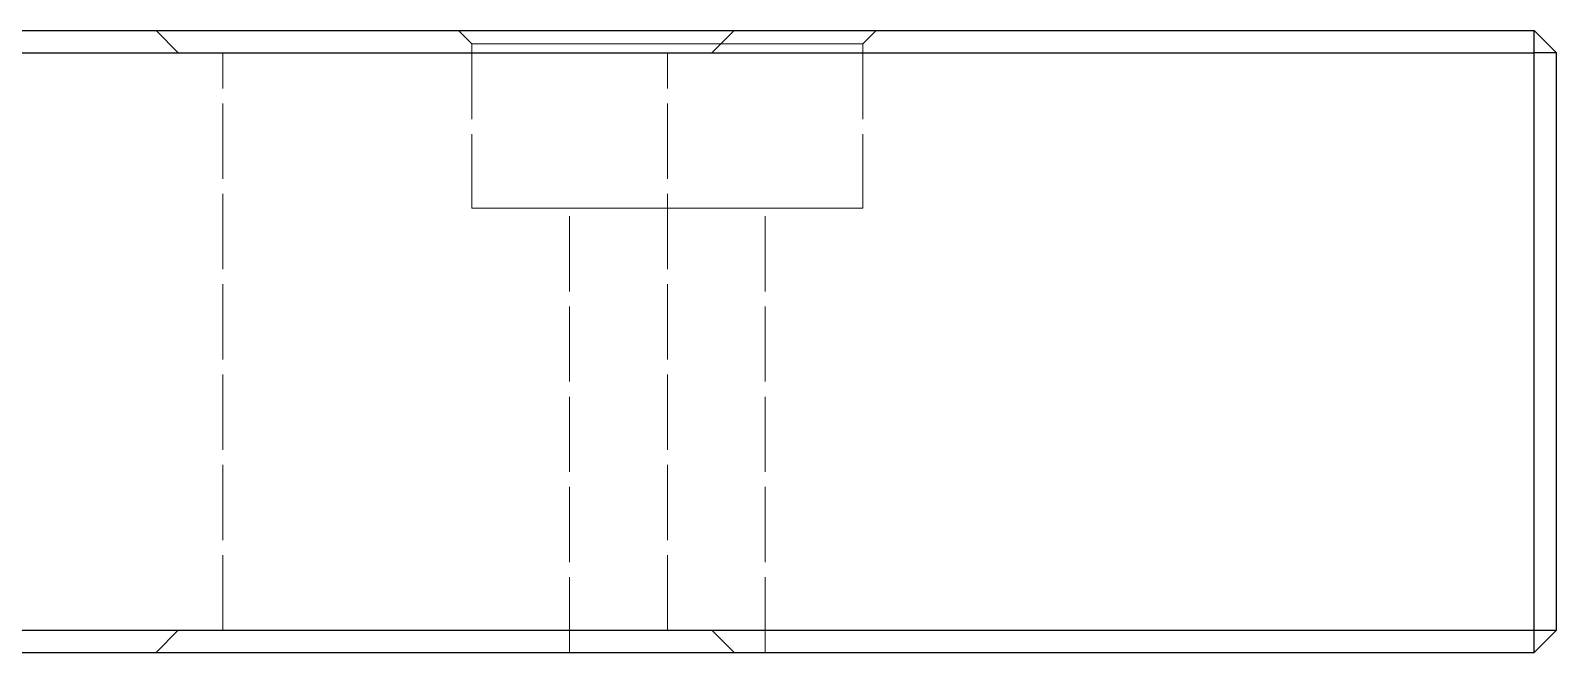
# Model space of a CAD drawing. Header units: millimetres. Extents: x 7 to 422, y 36 to 182.
# Drawn here: x 39.84 to 57, y 123.17 to 130.17 of the extents above; entities that cross this region are included whole.
import ezdxf

# ---------------------------------------------------------------- set-up
doc = ezdxf.new("R2010")
doc.units = ezdxf.units.MM
doc.header["$LTSCALE"] = 0.666667
doc.linetypes.add('DASHED', pattern=[1.524, 1.27, -0.254])
doc.layers.add('HIDDEN', color=7, linetype='DASHED', lineweight=13)
doc.layers.add('VISIBLE', color=7, linetype='CONTINUOUS', lineweight=25)

msp = doc.modelspace()

# ---------------------------------------------------------------- linework, layer by layer
at = {"layer": 'HIDDEN'}
for p, q in [((41.5, 129.91667), (41.25, 130.16667)), ((44.8, 130.01667), (44.65, 130.16667)), ((47.5, 129.91667), (47.75, 130.16667)), ((49.2, 130.01667), (49.35, 130.16667)), ((44.8, 130.01667), (44.8, 128.16667)), ((49.2, 130.01667), (49.2, 128.16667)), ((42, 123.41667), (42, 129.91667)), ((47, 123.41667), (47, 129.91667)), ((45.9, 123.16667), (45.9, 128.16667)), ((48.1, 123.16667), (48.1, 128.16667)), ((41.5, 123.41667), (41.25, 123.16667)), ((47.5, 123.41667), (47.75, 123.16667))]:
    msp.add_line(p, q, dxfattribs=at)
for points in [[(47.75, 130.16667), (47.66852, 130.16667), (47.42815, 130.16667), (47.04095, 130.16667), (46.52634, 130.16667), (45.91012, 130.16667), (45.22319, 130.16667), (44.5, 130.16667), (43.77681, 130.16667), (43.08988, 130.16667), (42.47366, 130.16667), (41.95905, 130.16667), (41.57185, 130.16667), (41.33148, 130.16667), (41.25, 130.16667)], [(41.25, 130.16667), (41.27044, 130.16667), (41.33148, 130.16667), (41.43238, 130.16667), (41.57185, 130.16667), (41.74815, 130.16667), (41.95905, 130.16667), (42.2019, 130.16667), (42.47366, 130.16667), (42.7709, 130.16667), (43.08988, 130.16667), (43.42659, 130.16667), (43.77681, 130.16667), (44.13612, 130.16667), (44.5, 130.16667)], [(44.5, 130.16667), (44.86388, 130.16667), (45.22319, 130.16667), (45.57341, 130.16667), (45.91012, 130.16667), (46.2291, 130.16667), (46.52634, 130.16667), (46.7981, 130.16667), (47.04095, 130.16667), (47.25185, 130.16667), (47.42815, 130.16667), (47.56762, 130.16667), (47.66852, 130.16667), (47.72956, 130.16667), (47.75, 130.16667)], [(49.35, 130.16667), (49.29108, 130.16667), (49.11728, 130.16667), (48.8373, 130.16667), (48.4652, 130.16667), (48.01963, 130.16667), (47.52292, 130.16667), (47, 130.16667), (46.47708, 130.16667), (45.98037, 130.16667), (45.5348, 130.16667), (45.1627, 130.16667), (44.88272, 130.16667), (44.70892, 130.16667), (44.65, 130.16667)], [(44.65, 130.16667), (44.66478, 130.16667), (44.70892, 130.16667), (44.78187, 130.16667), (44.88272, 130.16667), (45.0102, 130.16667), (45.1627, 130.16667), (45.3383, 130.16667), (45.5348, 130.16667), (45.74972, 130.16667), (45.98037, 130.16667), (46.22384, 130.16667), (46.47708, 130.16667), (46.73688, 130.16667), (47, 130.16667)], [(47, 130.16667), (47.26312, 130.16667), (47.52292, 130.16667), (47.77616, 130.16667), (48.01963, 130.16667), (48.25028, 130.16667), (48.4652, 130.16667), (48.6617, 130.16667), (48.8373, 130.16667), (48.9898, 130.16667), (49.11728, 130.16667), (49.21813, 130.16667), (49.29108, 130.16667), (49.33522, 130.16667), (49.35, 130.16667)], [(49.2, 130.01667), (49.14484, 130.01667), (48.98213, 130.01667), (48.72003, 130.01667), (48.37168, 130.01667), (47.95454, 130.01667), (47.48955, 130.01667), (47, 130.01667), (46.51045, 130.01667), (46.04546, 130.01667), (45.62832, 130.01667), (45.27997, 130.01667), (45.01787, 130.01667), (44.85516, 130.01667), (44.8, 130.01667)], [(44.8, 130.01667), (44.81383, 130.01667), (44.85516, 130.01667), (44.92346, 130.01667), (45.01787, 130.01667), (45.13721, 130.01667), (45.27997, 130.01667), (45.44437, 130.01667), (45.62832, 130.01667), (45.82953, 130.01667), (46.04546, 130.01667), (46.27339, 130.01667), (46.51045, 130.01667), (46.75368, 130.01667), (47, 130.01667)], [(47, 130.01667), (47.24632, 130.01667), (47.48955, 130.01667), (47.72661, 130.01667), (47.95454, 130.01667), (48.17047, 130.01667), (48.37168, 130.01667), (48.55563, 130.01667), (48.72003, 130.01667), (48.86279, 130.01667), (48.98213, 130.01667), (49.07654, 130.01667), (49.14484, 130.01667), (49.18617, 130.01667), (49.2, 130.01667)], [(47.5, 129.91667), (47.42478, 129.91667), (47.20291, 129.91667), (46.84549, 129.91667), (46.37047, 129.91667), (45.80165, 129.91667), (45.16756, 129.91667), (44.5, 129.91667), (43.83244, 129.91667), (43.19835, 129.91667), (42.62953, 129.91667), (42.15451, 129.91667), (41.79709, 129.91667), (41.57522, 129.91667), (41.5, 129.91667)], [(41.5, 129.91667), (41.51886, 129.91667), (41.57522, 129.91667), (41.66835, 129.91667), (41.79709, 129.91667), (41.95983, 129.91667), (42.15451, 129.91667), (42.37868, 129.91667), (42.62953, 129.91667), (42.9039, 129.91667), (43.19835, 129.91667), (43.50916, 129.91667), (43.83244, 129.91667), (44.16411, 129.91667), (44.5, 129.91667)], [(47, 129.91667), (46.93732, 129.91667), (46.75242, 129.91667), (46.45458, 129.91667), (46.05872, 129.91667), (45.58471, 129.91667), (45.0563, 129.91667), (44.5, 129.91667), (43.9437, 129.91667), (43.41529, 129.91667), (42.94128, 129.91667), (42.54542, 129.91667), (42.24758, 129.91667), (42.06268, 129.91667), (42, 129.91667)], [(42, 129.91667), (42.01572, 129.91667), (42.06268, 129.91667), (42.14029, 129.91667), (42.24758, 129.91667), (42.38319, 129.91667), (42.54542, 129.91667), (42.73223, 129.91667), (42.94128, 129.91667), (43.16992, 129.91667), (43.41529, 129.91667), (43.6743, 129.91667), (43.9437, 129.91667), (44.22009, 129.91667), (44.5, 129.91667)], [(44.5, 129.91667), (44.83589, 129.91667), (45.16756, 129.91667), (45.49084, 129.91667), (45.80165, 129.91667), (46.0961, 129.91667), (46.37047, 129.91667), (46.62132, 129.91667), (46.84549, 129.91667), (47.04017, 129.91667), (47.20291, 129.91667), (47.33165, 129.91667), (47.42478, 129.91667), (47.48114, 129.91667), (47.5, 129.91667)], [(44.5, 129.91667), (44.77991, 129.91667), (45.0563, 129.91667), (45.3257, 129.91667), (45.58471, 129.91667), (45.83008, 129.91667), (46.05872, 129.91667), (46.26777, 129.91667), (46.45458, 129.91667), (46.61681, 129.91667), (46.75242, 129.91667), (46.85971, 129.91667), (46.93732, 129.91667), (46.98428, 129.91667), (47, 129.91667)], [(49.2, 128.16667), (49.14484, 128.16667), (48.98213, 128.16667), (48.72003, 128.16667), (48.37168, 128.16667), (47.95454, 128.16667), (47.48955, 128.16667), (47, 128.16667), (46.51045, 128.16667), (46.04546, 128.16667), (45.62832, 128.16667), (45.27997, 128.16667), (45.01787, 128.16667), (44.85516, 128.16667), (44.8, 128.16667)], [(44.8, 128.16667), (44.81383, 128.16667), (44.85516, 128.16667), (44.92346, 128.16667), (45.01787, 128.16667), (45.13721, 128.16667), (45.27997, 128.16667), (45.44437, 128.16667), (45.62832, 128.16667), (45.82953, 128.16667), (46.04546, 128.16667), (46.27339, 128.16667), (46.51045, 128.16667), (46.75368, 128.16667), (47, 128.16667)], [(48.1, 128.16667), (48.07242, 128.16667), (47.99107, 128.16667), (47.86001, 128.16667), (47.68584, 128.16667), (47.47727, 128.16667), (47.24477, 128.16667), (47, 128.16667), (46.75523, 128.16667), (46.52273, 128.16667), (46.31416, 128.16667), (46.13999, 128.16667), (46.00893, 128.16667), (45.92758, 128.16667), (45.9, 128.16667)], [(45.9, 128.16667), (45.90692, 128.16667), (45.92758, 128.16667), (45.96173, 128.16667), (46.00893, 128.16667), (46.0686, 128.16667), (46.13999, 128.16667), (46.22218, 128.16667), (46.31416, 128.16667), (46.41476, 128.16667), (46.52273, 128.16667), (46.63669, 128.16667), (46.75523, 128.16667), (46.87684, 128.16667), (47, 128.16667)], [(47, 128.16667), (47.12316, 128.16667), (47.24477, 128.16667), (47.36331, 128.16667), (47.47727, 128.16667), (47.58524, 128.16667), (47.68584, 128.16667), (47.77782, 128.16667), (47.86001, 128.16667), (47.9314, 128.16667), (47.99107, 128.16667), (48.03827, 128.16667), (48.07242, 128.16667), (48.09308, 128.16667), (48.1, 128.16667)], [(47, 128.16667), (47.24632, 128.16667), (47.48955, 128.16667), (47.72661, 128.16667), (47.95454, 128.16667), (48.17047, 128.16667), (48.37168, 128.16667), (48.55563, 128.16667), (48.72003, 128.16667), (48.86279, 128.16667), (48.98213, 128.16667), (49.07654, 128.16667), (49.14484, 128.16667), (49.18617, 128.16667), (49.2, 128.16667)], [(47.5, 123.41667), (47.42478, 123.41667), (47.20291, 123.41667), (46.84549, 123.41667), (46.37047, 123.41667), (45.80165, 123.41667), (45.16756, 123.41667), (44.5, 123.41667), (43.83244, 123.41667), (43.19835, 123.41667), (42.62953, 123.41667), (42.15451, 123.41667), (41.79709, 123.41667), (41.57522, 123.41667), (41.5, 123.41667)], [(41.5, 123.41667), (41.51886, 123.41667), (41.57522, 123.41667), (41.66835, 123.41667), (41.79709, 123.41667), (41.95983, 123.41667), (42.15451, 123.41667), (42.37868, 123.41667), (42.62953, 123.41667), (42.9039, 123.41667), (43.19835, 123.41667), (43.50916, 123.41667), (43.83244, 123.41667), (44.16411, 123.41667), (44.5, 123.41667)], [(47, 123.41667), (46.93732, 123.41667), (46.75242, 123.41667), (46.45458, 123.41667), (46.05872, 123.41667), (45.58471, 123.41667), (45.0563, 123.41667), (44.5, 123.41667), (43.9437, 123.41667), (43.41529, 123.41667), (42.94128, 123.41667), (42.54542, 123.41667), (42.24758, 123.41667), (42.06268, 123.41667), (42, 123.41667)], [(42, 123.41667), (42.01572, 123.41667), (42.06268, 123.41667), (42.14029, 123.41667), (42.24758, 123.41667), (42.38319, 123.41667), (42.54542, 123.41667), (42.73223, 123.41667), (42.94128, 123.41667), (43.16992, 123.41667), (43.41529, 123.41667), (43.6743, 123.41667), (43.9437, 123.41667), (44.22009, 123.41667), (44.5, 123.41667)], [(44.5, 123.41667), (44.83589, 123.41667), (45.16756, 123.41667), (45.49084, 123.41667), (45.80165, 123.41667), (46.0961, 123.41667), (46.37047, 123.41667), (46.62132, 123.41667), (46.84549, 123.41667), (47.04017, 123.41667), (47.20291, 123.41667), (47.33165, 123.41667), (47.42478, 123.41667), (47.48114, 123.41667), (47.5, 123.41667)], [(44.5, 123.41667), (44.77991, 123.41667), (45.0563, 123.41667), (45.3257, 123.41667), (45.58471, 123.41667), (45.83008, 123.41667), (46.05872, 123.41667), (46.26777, 123.41667), (46.45458, 123.41667), (46.61681, 123.41667), (46.75242, 123.41667), (46.85971, 123.41667), (46.93732, 123.41667), (46.98428, 123.41667), (47, 123.41667)], [(47.75, 123.16667), (47.66852, 123.16667), (47.42815, 123.16667), (47.04095, 123.16667), (46.52634, 123.16667), (45.91012, 123.16667), (45.22319, 123.16667), (44.5, 123.16667), (43.77681, 123.16667), (43.08988, 123.16667), (42.47366, 123.16667), (41.95905, 123.16667), (41.57185, 123.16667), (41.33148, 123.16667), (41.25, 123.16667)], [(41.25, 123.16667), (41.27044, 123.16667), (41.33148, 123.16667), (41.43238, 123.16667), (41.57185, 123.16667), (41.74815, 123.16667), (41.95905, 123.16667), (42.2019, 123.16667), (42.47366, 123.16667), (42.7709, 123.16667), (43.08988, 123.16667), (43.42659, 123.16667), (43.77681, 123.16667), (44.13612, 123.16667), (44.5, 123.16667)], [(44.5, 123.16667), (44.86388, 123.16667), (45.22319, 123.16667), (45.57341, 123.16667), (45.91012, 123.16667), (46.2291, 123.16667), (46.52634, 123.16667), (46.7981, 123.16667), (47.04095, 123.16667), (47.25185, 123.16667), (47.42815, 123.16667), (47.56762, 123.16667), (47.66852, 123.16667), (47.72956, 123.16667), (47.75, 123.16667)], [(48.1, 123.16667), (48.07242, 123.16667), (47.99107, 123.16667), (47.86001, 123.16667), (47.68584, 123.16667), (47.47727, 123.16667), (47.24477, 123.16667), (47, 123.16667), (46.75523, 123.16667), (46.52273, 123.16667), (46.31416, 123.16667), (46.13999, 123.16667), (46.00893, 123.16667), (45.92758, 123.16667), (45.9, 123.16667)], [(45.9, 123.16667), (45.90692, 123.16667), (45.92758, 123.16667), (45.96173, 123.16667), (46.00893, 123.16667), (46.0686, 123.16667), (46.13999, 123.16667), (46.22218, 123.16667), (46.31416, 123.16667), (46.41476, 123.16667), (46.52273, 123.16667), (46.63669, 123.16667), (46.75523, 123.16667), (46.87684, 123.16667), (47, 123.16667)], [(47, 123.16667), (47.12316, 123.16667), (47.24477, 123.16667), (47.36331, 123.16667), (47.47727, 123.16667), (47.58524, 123.16667), (47.68584, 123.16667), (47.77782, 123.16667), (47.86001, 123.16667), (47.9314, 123.16667), (47.99107, 123.16667), (48.03827, 123.16667), (48.07242, 123.16667), (48.09308, 123.16667), (48.1, 123.16667)]]:
    msp.add_lwpolyline(points, dxfattribs=at)
at = {"layer": 'VISIBLE'}
for p, q in [((7.25, 130.16667), (56.75, 130.16667)), ((57, 129.91667), (56.75, 130.16667)), ((56.75, 129.91667), (56.75, 130.16667)), ((7.25, 129.91667), (56.75, 129.91667)), ((56.75, 123.41667), (56.75, 129.91667)), ((57, 129.91667), (56.75, 129.91667)), ((57, 123.41667), (57, 129.91667)), ((7.25, 123.41667), (56.75, 123.41667)), ((56.75, 123.16667), (57, 123.41667)), ((56.75, 123.16667), (56.75, 123.41667)), ((56.75, 123.41667), (57, 123.41667)), ((7.25, 123.16667), (56.75, 123.16667))]:
    msp.add_line(p, q, dxfattribs=at)

doc.saveas('drawing.dxf')
